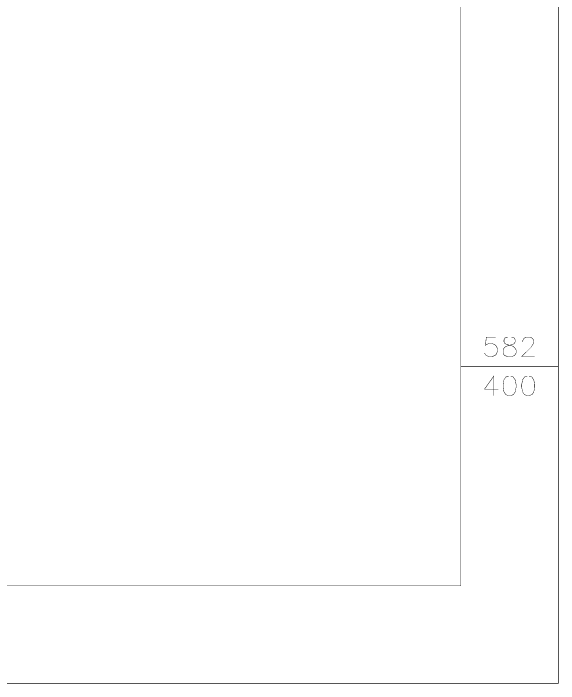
# Model space of a CAD drawing. Extents: x 489 to 720, y 1028 to 1176.
# Drawn here: x 548.71 to 562.69, y 1028.44 to 1045.62 of the extents above; entities that cross this region are included whole.
import ezdxf

# ---------------------------------------------------------------- set-up
doc = ezdxf.new("R2010")
doc.units = 0
doc.header["$MEASUREMENT"] = 0
doc.layers.add('1202', color=7, linetype='Continuous')
doc.layers.add('M1280', color=7, linetype='Continuous')

msp = doc.modelspace()

# ---------------------------------------------------------------- linework, layer by layer
at = {"layer": '1202', "color": 7, "linetype": 'Continuous', "ltscale": 0.045455, "const_width": 0.0112}
for points in [[(488.854, 1028.441), (562.687, 1028.441), (562.687, 1101.273), (488.854, 1101.273)], [(491.356, 1030.943), (560.185, 1030.943), (560.185, 1098.771), (491.356, 1098.771)], [(561.079, 1037.322), (560.84, 1037.322), (560.816, 1037.107), (560.84, 1037.131), (560.912, 1037.155), (560.983, 1037.155), (561.055, 1037.131), (561.103, 1037.083), (561.125, 1037.012), (561.125, 1036.964), (561.103, 1036.892), (561.055, 1036.846), (560.983, 1036.822), (560.912, 1036.822), (560.84, 1036.846), (560.816, 1036.868), (560.792, 1036.916)], [(561.388, 1037.322), (561.316, 1037.298), (561.292, 1037.25), (561.292, 1037.203), (561.316, 1037.155), (561.364, 1037.131), (561.46, 1037.107), (561.531, 1037.083), (561.579, 1037.035), (561.603, 1036.988), (561.603, 1036.916), (561.579, 1036.868), (561.555, 1036.846), (561.483, 1036.822), (561.388, 1036.822), (561.316, 1036.846), (561.292, 1036.868), (561.269, 1036.916), (561.269, 1036.988), (561.292, 1037.035), (561.34, 1037.083), (561.412, 1037.107), (561.507, 1037.131), (561.555, 1037.155), (561.579, 1037.203), (561.579, 1037.25), (561.555, 1037.298), (561.483, 1037.322)], [(561.77, 1037.203), (561.77, 1037.226), (561.794, 1037.274), (561.817, 1037.298), (561.865, 1037.322), (561.961, 1037.322), (562.008, 1037.298), (562.032, 1037.274), (562.056, 1037.226), (562.056, 1037.179), (562.032, 1037.131), (561.985, 1037.059), (561.746, 1036.822), (562.08, 1036.822)], [(560.185, 1036.571), (562.687, 1036.571)], [(561.031, 1035.821), (561.031, 1036.321), (560.792, 1035.987), (561.149, 1035.987)], [(561.412, 1036.321), (561.34, 1036.297), (561.292, 1036.225), (561.269, 1036.106), (561.269, 1036.034), (561.292, 1035.915), (561.34, 1035.845), (561.412, 1035.821), (561.46, 1035.821), (561.531, 1035.845), (561.579, 1035.915), (561.603, 1036.034), (561.603, 1036.106), (561.579, 1036.225), (561.531, 1036.297), (561.46, 1036.321)], [(561.889, 1036.321), (561.817, 1036.297), (561.77, 1036.225), (561.746, 1036.106), (561.746, 1036.034), (561.77, 1035.915), (561.817, 1035.845), (561.889, 1035.821), (561.937, 1035.821), (562.008, 1035.845), (562.056, 1035.915), (562.08, 1036.034), (562.08, 1036.106), (562.056, 1036.225), (562.008, 1036.297), (561.937, 1036.321)]]:
    msp.add_lwpolyline(points, dxfattribs=at)
at = {"layer": 'M1280', "color": 7, "linetype": 'Continuous', "ltscale": 0.045455, "const_width": 0.0112}
msp.add_lwpolyline([(491.356, 1030.943), (560.185, 1030.943), (560.185, 1098.771), (491.356, 1098.771)], dxfattribs=at)

doc.saveas('drawing.dxf')
